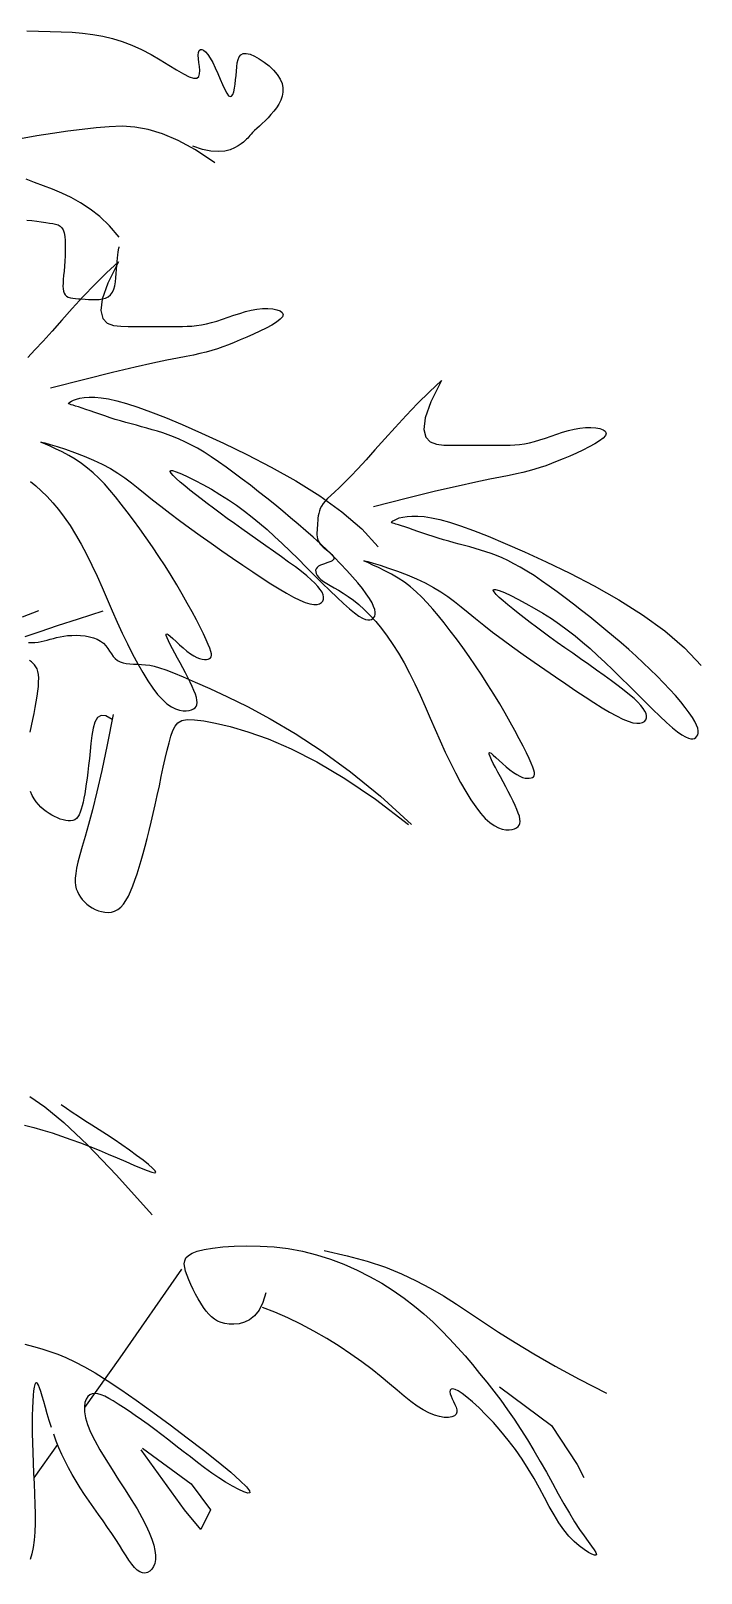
# Model space of a CAD drawing. Extents: x 708 to 987, y 826 to 1497.
# Drawn here: x 897.5 to 986.9, y 1284.4 to 1490.3 of the extents above; entities that cross this region are included whole.
import ezdxf

# ---------------------------------------------------------------- set-up
doc = ezdxf.new("R2010")
doc.units = 0
doc.header["$LTSCALE"] = 0.9
doc.header["$MEASUREMENT"] = 0
doc.layers.add('3', color=3, linetype='CONTINUOUS')
doc.layers.add('7', color=7, linetype='CONTINUOUS')

msp = doc.modelspace()

# ---------------------------------------------------------------- linework, layer by layer
at = {"layer": '3'}
for points in [[(896.93, 1490.33), (898.49, 1490.3), (900.03, 1490.26), (901.52, 1490.21), (902.96, 1490.13), (904.36, 1490.01), (905.73, 1489.85), (907.06, 1489.62), (908.37, 1489.31), (909.67, 1488.92), (910.96, 1488.42), (912.25, 1487.82), (913.51, 1487.15), (914.72, 1486.44), (915.86, 1485.75), (916.9, 1485.12), (917.82, 1484.59), (918.59, 1484.2), (919.19, 1484), (919.61, 1484.02), (919.86, 1484.23), (919.98, 1484.58), (920.01, 1485.03), (919.97, 1485.55), (919.9, 1486.09), (919.84, 1486.61), (919.81, 1487.07), (919.84, 1487.43), (919.94, 1487.69), (920.09, 1487.83), (920.28, 1487.85), (920.52, 1487.76), (920.79, 1487.54), (921.09, 1487.19), (921.4, 1486.7), (921.73, 1486.09), (922.06, 1485.38), (922.4, 1484.63), (922.72, 1483.87), (923.04, 1483.15), (923.34, 1482.51), (923.61, 1482.01), (923.86, 1481.67), (924.07, 1481.55), (924.26, 1481.61), (924.41, 1481.84), (924.54, 1482.19), (924.64, 1482.66), (924.72, 1483.19), (924.79, 1483.77), (924.84, 1484.37), (924.89, 1484.96), (924.93, 1485.52), (925, 1486.04), (925.11, 1486.49), (925.26, 1486.86), (925.48, 1487.13), (925.79, 1487.29), (926.2, 1487.32), (926.71, 1487.2), (927.3, 1486.95), (927.95, 1486.6), (928.61, 1486.15), (929.25, 1485.64), (929.84, 1485.07), (930.35, 1484.48), (930.74, 1483.88), (930.99, 1483.29), (931.11, 1482.71), (931.11, 1482.15), (931, 1481.6), (930.81, 1481.06), (930.55, 1480.55), (930.24, 1480.06), (929.88, 1479.59), (929.5, 1479.14), (929.11, 1478.72), (928.72, 1478.32), (928.33, 1477.95), (927.96, 1477.6), (927.62, 1477.29), (927.31, 1477.01), (927.06, 1476.77), (926.85, 1476.55), (926.69, 1476.36), (926.54, 1476.19), (926.4, 1476.02), (926.25, 1475.85), (926.06, 1475.67), (925.82, 1475.47), (925.52, 1475.23), (925.13, 1474.96), (924.64, 1474.69), (924.05, 1474.45), (923.33, 1474.27), (922.49, 1474.2), (921.5, 1474.26), (920.37, 1474.49), (919.07, 1474.92)], [(922.02, 1472.72), (919.42, 1474.42), (917.11, 1475.69), (915.03, 1476.59), (913.13, 1477.16), (911.35, 1477.48), (909.63, 1477.58), (907.93, 1477.53), (906.17, 1477.38), (904.32, 1477.17), (902.38, 1476.92), (900.35, 1476.63), (898.25, 1476.29), (896.07, 1475.91)], [(909.25, 1462.79), (907.96, 1464.28), (906.66, 1465.52), (905.37, 1466.54), (904.09, 1467.38), (902.83, 1468.08), (901.58, 1468.66), (900.35, 1469.17), (899.15, 1469.64), (897.97, 1470.1), (896.83, 1470.54)], [(896.93, 1465.06), (897.59, 1465.01), (898.24, 1464.92), (898.86, 1464.83), (899.44, 1464.74), (899.94, 1464.67), (900.39, 1464.6), (900.77, 1464.52), (901.1, 1464.41), (901.37, 1464.25), (901.59, 1464.04), (901.76, 1463.75), (901.89, 1463.37), (901.98, 1462.89), (902.03, 1462.32), (902.06, 1461.68), (902.05, 1461), (902.03, 1460.29), (901.99, 1459.59), (901.94, 1458.9), (901.89, 1458.25), (901.84, 1457.66), (901.79, 1457.13), (901.76, 1456.65), (901.75, 1456.23), (901.76, 1455.87), (901.81, 1455.55), (901.9, 1455.29), (902.04, 1455.08), (902.22, 1454.91), (902.46, 1454.79), (902.75, 1454.69), (903.07, 1454.63), (903.44, 1454.58), (903.83, 1454.55), (904.26, 1454.53), (904.71, 1454.5), (905.17, 1454.47), (905.65, 1454.45), (906.13, 1454.44), (906.59, 1454.47), (907.03, 1454.53), (907.44, 1454.64), (907.8, 1454.82), (908.1, 1455.08), (908.34, 1455.42), (908.52, 1455.83), (908.65, 1456.3), (908.74, 1456.81), (908.81, 1457.36), (908.86, 1457.91), (908.89, 1458.47), (908.93, 1459.01), (908.97, 1459.52), (909.03, 1459.99), (909.08, 1460.41), (909.13, 1460.78), (909.18, 1461.08), (909.22, 1461.3), (909.24, 1461.45), (909.25, 1461.49)], [(909.17, 1459.51), (907.55, 1458.01), (905.98, 1456.44), (904.45, 1454.84), (902.98, 1453.25), (901.59, 1451.71), (900.29, 1450.25), (899.09, 1448.91), (898.01, 1447.72), (897.06, 1446.72)], [(909.17, 1459.51), (907.75, 1456.66), (906.99, 1454.51), (906.8, 1452.97), (907.05, 1451.94), (907.66, 1451.32), (908.5, 1451), (909.47, 1450.88), (910.46, 1450.86), (911.4, 1450.86), (912.26, 1450.86), (913.06, 1450.86), (913.81, 1450.86), (914.52, 1450.86), (915.18, 1450.86), (915.83, 1450.86), (916.46, 1450.86), (917.08, 1450.86), (917.69, 1450.87), (918.31, 1450.89), (918.94, 1450.92), (919.57, 1450.98), (920.22, 1451.07), (920.89, 1451.2), (921.58, 1451.37), (922.3, 1451.58), (923.04, 1451.82), (923.79, 1452.08), (924.56, 1452.35), (925.33, 1452.6), (926.11, 1452.84), (926.88, 1453.03), (927.64, 1453.17), (928.39, 1453.24), (929.1, 1453.25), (929.74, 1453.2), (930.29, 1453.1), (930.72, 1452.93), (931, 1452.72), (931.12, 1452.46), (931.04, 1452.16), (930.74, 1451.82), (930.26, 1451.44), (929.62, 1451.04), (928.87, 1450.64), (928.04, 1450.22), (927.16, 1449.82), (926.27, 1449.43), (925.41, 1449.06), (924.6, 1448.72), (923.83, 1448.42), (923.09, 1448.14), (922.35, 1447.89), (921.61, 1447.65), (920.84, 1447.44), (920.03, 1447.23), (919.16, 1447.04), (918.2, 1446.85), (917.05, 1446.63), (915.6, 1446.34), (913.74, 1445.95), (911.37, 1445.42), (908.38, 1444.72), (904.65, 1443.8), (900.07, 1442.64)], [(952.26, 1443.65), (950.65, 1442.14), (949.07, 1440.57), (947.54, 1438.98), (946.08, 1437.39), (944.69, 1435.84), (943.38, 1434.38), (942.19, 1433.04), (941.11, 1431.86), (940.16, 1430.86), (939.33, 1430.02), (938.62, 1429.33), (938.01, 1428.76), (937.5, 1428.29), (937.07, 1427.89), (936.73, 1427.54), (936.45, 1427.21), (936.24, 1426.88), (936.08, 1426.56), (935.96, 1426.23), (935.88, 1425.91), (935.82, 1425.59), (935.78, 1425.26), (935.76, 1424.94), (935.73, 1424.61), (935.7, 1424.29), (935.67, 1423.97), (935.65, 1423.65), (935.63, 1423.34), (935.63, 1423.04), (935.66, 1422.76), (935.71, 1422.49), (935.8, 1422.23), (935.93, 1422), (936.09, 1421.78), (936.28, 1421.58), (936.48, 1421.39), (936.69, 1421.22), (936.91, 1421.05), (937.12, 1420.88), (937.32, 1420.72), (937.5, 1420.56), (937.65, 1420.4), (937.77, 1420.24), (937.85, 1420.09), (937.89, 1419.94), (937.88, 1419.81), (937.81, 1419.68), (937.68, 1419.56), (937.49, 1419.46), (937.24, 1419.37), (936.96, 1419.28), (936.67, 1419.19), (936.37, 1419.09), (936.1, 1418.98), (935.85, 1418.85), (935.66, 1418.7), (935.53, 1418.52), (935.47, 1418.33), (935.48, 1418.11), (935.55, 1417.87), (935.69, 1417.62), (935.9, 1417.36), (936.18, 1417.09), (936.53, 1416.82), (936.94, 1416.55), (937.41, 1416.27), (937.94, 1415.96), (938.52, 1415.63), (939.14, 1415.24), (939.8, 1414.81), (940.5, 1414.3), (941.22, 1413.72), (941.96, 1413.06), (942.71, 1412.31), (943.48, 1411.46), (944.25, 1410.53), (945.02, 1409.52), (945.79, 1408.41), (946.54, 1407.22), (947.28, 1405.94), (948, 1404.57), (948.71, 1403.14), (949.4, 1401.65), (950.08, 1400.12), (950.75, 1398.58), (951.42, 1397.05), (952.09, 1395.53), (952.77, 1394.04), (953.45, 1392.61), (954.13, 1391.25), (954.81, 1389.96), (955.49, 1388.77), (956.17, 1387.68), (956.83, 1386.71), (957.48, 1385.87), (958.11, 1385.17), (958.72, 1384.63), (959.31, 1384.22), (959.86, 1383.93), (960.38, 1383.76), (960.86, 1383.67), (961.3, 1383.66), (961.68, 1383.71), (962.01, 1383.8), (962.27, 1383.93), (962.48, 1384.08), (962.63, 1384.27), (962.72, 1384.5), (962.75, 1384.77), (962.73, 1385.09), (962.65, 1385.46), (962.51, 1385.89), (962.32, 1386.38), (962.09, 1386.92), (961.82, 1387.5), (961.51, 1388.12), (961.18, 1388.76), (960.84, 1389.41), (960.48, 1390.07), (960.13, 1390.72), (959.78, 1391.36), (959.46, 1391.97), (959.17, 1392.53), (958.92, 1393.02), (958.74, 1393.43), (958.63, 1393.74), (958.61, 1393.92), (958.69, 1393.97), (958.88, 1393.87), (959.16, 1393.64), (959.53, 1393.32), (959.95, 1392.93), (960.41, 1392.51), (960.9, 1392.07), (961.39, 1391.66), (961.86, 1391.3), (962.31, 1391.02), (962.71, 1390.8), (963.09, 1390.66), (963.42, 1390.57), (963.72, 1390.53), (963.98, 1390.54), (964.21, 1390.58), (964.39, 1390.65), (964.53, 1390.75), (964.63, 1390.87), (964.67, 1391.05), (964.66, 1391.29), (964.59, 1391.61), (964.45, 1392.02), (964.24, 1392.54), (963.96, 1393.18), (963.59, 1393.94), (963.15, 1394.83), (962.64, 1395.82), (962.07, 1396.9), (961.44, 1398.05), (960.76, 1399.25), (960.03, 1400.49), (959.26, 1401.76), (958.46, 1403.03), (957.64, 1404.3), (956.79, 1405.55), (955.94, 1406.78), (955.09, 1407.98), (954.25, 1409.14), (953.42, 1410.24), (952.62, 1411.27), (951.85, 1412.24), (951.11, 1413.13), (950.37, 1413.96), (949.64, 1414.73), (948.89, 1415.43), (948.13, 1416.09), (947.33, 1416.7), (946.49, 1417.26), (945.6, 1417.78), (944.71, 1418.25), (943.87, 1418.66), (943.11, 1419.01), (942.5, 1419.28), (942.08, 1419.47), (941.9, 1419.57), (942.01, 1419.56), (942.44, 1419.46), (943.15, 1419.25), (944.09, 1418.97), (945.19, 1418.6), (946.4, 1418.17), (947.66, 1417.69), (948.91, 1417.16), (950.1, 1416.61), (951.18, 1416.03), (952.17, 1415.43), (953.1, 1414.79), (953.99, 1414.12), (954.89, 1413.41), (955.82, 1412.65), (956.81, 1411.85), (957.89, 1410.98), (959.09, 1410.06), (960.38, 1409.1), (961.74, 1408.1), (963.16, 1407.08), (964.61, 1406.06), (966.05, 1405.05), (967.48, 1404.07), (968.86, 1403.13), (970.18, 1402.23), (971.43, 1401.41), (972.6, 1400.65), (973.69, 1399.96), (974.7, 1399.36), (975.62, 1398.86), (976.44, 1398.45), (977.17, 1398.15), (977.79, 1397.96), (978.32, 1397.88), (978.75, 1397.88), (979.1, 1397.97), (979.35, 1398.12), (979.52, 1398.33), (979.61, 1398.59), (979.62, 1398.87), (979.56, 1399.18), (979.41, 1399.51), (979.19, 1399.87), (978.87, 1400.27), (978.47, 1400.7), (977.97, 1401.17), (977.37, 1401.69), (976.66, 1402.26), (975.85, 1402.88), (974.95, 1403.55), (973.98, 1404.25), (972.96, 1404.97), (971.91, 1405.72), (970.83, 1406.47), (969.77, 1407.22), (968.72, 1407.96), (967.71, 1408.68), (966.74, 1409.38), (965.82, 1410.06), (964.93, 1410.71), (964.08, 1411.35), (963.28, 1411.97), (962.51, 1412.57), (961.79, 1413.15), (961.11, 1413.7), (960.5, 1414.22), (959.97, 1414.69), (959.55, 1415.09), (959.27, 1415.42), (959.15, 1415.64), (959.21, 1415.76), (959.48, 1415.74), (959.97, 1415.59), (960.65, 1415.32), (961.5, 1414.93), (962.47, 1414.45), (963.53, 1413.88), (964.65, 1413.25), (965.79, 1412.57), (966.92, 1411.85), (968, 1411.11), (969.05, 1410.34), (970.08, 1409.55), (971.08, 1408.72), (972.08, 1407.86), (973.09, 1406.95), (974.1, 1406), (975.14, 1405), (976.21, 1403.95), (977.3, 1402.87), (978.38, 1401.79), (979.44, 1400.74), (980.46, 1399.73), (981.42, 1398.81), (982.3, 1397.98), (983.09, 1397.29), (983.76, 1396.74), (984.33, 1396.33), (984.81, 1396.05), (985.21, 1395.88), (985.53, 1395.8), (985.8, 1395.81), (986.01, 1395.87), (986.19, 1395.99), (986.34, 1396.14), (986.45, 1396.33), (986.51, 1396.57), (986.51, 1396.86), (986.45, 1397.21), (986.31, 1397.62), (986.08, 1398.1), (985.76, 1398.66), (985.32, 1399.29), (984.8, 1399.99), (984.18, 1400.76), (983.48, 1401.57), (982.72, 1402.41), (981.9, 1403.29), (981.03, 1404.18), (980.13, 1405.07), (979.19, 1405.96), (978.23, 1406.84), (977.25, 1407.72), (976.25, 1408.6), (975.22, 1409.47), (974.18, 1410.33), (973.12, 1411.2), (972.04, 1412.07), (970.95, 1412.93), (969.86, 1413.78), (968.77, 1414.62), (967.69, 1415.43), (966.63, 1416.2), (965.61, 1416.92), (964.61, 1417.59), (963.67, 1418.19), (962.77, 1418.73), (961.93, 1419.19), (961.12, 1419.6), (960.35, 1419.95), (959.6, 1420.26), (958.88, 1420.54), (958.16, 1420.78), (957.46, 1421.01), (956.76, 1421.22), (956.05, 1421.42), (955.35, 1421.61), (954.64, 1421.8), (953.94, 1421.99), (953.24, 1422.18), (952.53, 1422.38), (951.83, 1422.59), (951.13, 1422.82), (950.43, 1423.04), (949.76, 1423.28), (949.1, 1423.5), (948.49, 1423.72), (947.91, 1423.92), (947.39, 1424.1), (946.92, 1424.25), (946.52, 1424.37), (946.19, 1424.46), (945.93, 1424.54), (945.75, 1424.6), (945.64, 1424.66), (945.6, 1424.73), (945.64, 1424.8), (945.77, 1424.9), (945.97, 1425.02), (946.26, 1425.15), (946.63, 1425.29), (947.1, 1425.4), (947.66, 1425.5), (948.32, 1425.55), (949.09, 1425.55), (949.95, 1425.48), (950.93, 1425.33), (952.05, 1425.08), (953.34, 1424.72), (954.82, 1424.24), (956.53, 1423.61), (958.5, 1422.84), (960.76, 1421.89), (963.34, 1420.75), (966.25, 1419.43), (969.39, 1417.91), (972.65, 1416.22), (975.93, 1414.37), (979.1, 1412.37), (982.07, 1410.22), (984.71, 1407.96), (986.91, 1405.58)], [(952.26, 1443.65), (950.84, 1440.79), (950.09, 1438.64), (949.89, 1437.11), (950.15, 1436.08), (950.75, 1435.45), (951.59, 1435.13), (952.56, 1435.01), (953.56, 1434.99), (954.5, 1434.99), (955.36, 1434.99), (956.16, 1434.99), (956.91, 1434.99), (957.61, 1434.99), (958.28, 1434.99), (958.93, 1434.99), (959.55, 1434.99), (960.17, 1435), (960.79, 1435), (961.41, 1435.02), (962.03, 1435.06), (962.67, 1435.12), (963.32, 1435.21), (963.99, 1435.33), (964.68, 1435.5), (965.39, 1435.71), (966.13, 1435.95), (966.89, 1436.22), (967.66, 1436.48), (968.43, 1436.74), (969.21, 1436.97), (969.98, 1437.16), (970.74, 1437.3), (971.49, 1437.38), (972.2, 1437.39), (972.84, 1437.34), (973.39, 1437.23), (973.82, 1437.07), (974.1, 1436.86), (974.22, 1436.6), (974.13, 1436.29), (973.84, 1435.95), (973.36, 1435.57), (972.72, 1435.18), (971.97, 1434.77), (971.14, 1434.36), (970.26, 1433.95), (969.37, 1433.56), (968.5, 1433.19), (967.69, 1432.86), (966.92, 1432.55), (966.18, 1432.27), (965.45, 1432.02), (964.71, 1431.79), (963.94, 1431.57), (963.13, 1431.37), (962.26, 1431.17), (961.3, 1430.98), (960.14, 1430.76), (958.7, 1430.47), (956.84, 1430.08), (954.47, 1429.55), (951.47, 1428.85), (947.74, 1427.94), (943.17, 1426.77)], [(897.4, 1430.17), (898.12, 1429.59), (898.86, 1428.93), (899.62, 1428.17), (900.38, 1427.33), (901.15, 1426.4), (901.92, 1425.38), (902.69, 1424.28), (903.44, 1423.09), (904.18, 1421.8), (904.91, 1420.44), (905.61, 1419), (906.3, 1417.51), (906.98, 1415.99), (907.66, 1414.45), (908.33, 1412.91), (909, 1411.39), (909.67, 1409.91), (910.35, 1408.48), (911.03, 1407.11), (911.72, 1405.83), (912.4, 1404.64), (913.07, 1403.55), (913.73, 1402.58), (914.38, 1401.74), (915.01, 1401.04), (915.62, 1400.49), (916.21, 1400.09), (916.77, 1399.8), (917.29, 1399.62), (917.77, 1399.54), (918.2, 1399.53), (918.58, 1399.58), (918.91, 1399.67), (919.18, 1399.79), (919.39, 1399.95), (919.53, 1400.13), (919.62, 1400.36), (919.66, 1400.64), (919.63, 1400.96), (919.55, 1401.33), (919.42, 1401.76), (919.23, 1402.25), (918.99, 1402.79), (918.72, 1403.37), (918.41, 1403.99), (918.09, 1404.63), (917.74, 1405.28), (917.39, 1405.94), (917.03, 1406.59), (916.69, 1407.23), (916.36, 1407.84), (916.07, 1408.4), (915.82, 1408.89), (915.64, 1409.3), (915.53, 1409.6), (915.51, 1409.79), (915.59, 1409.84), (915.78, 1409.74), (916.07, 1409.51), (916.43, 1409.19), (916.85, 1408.8), (917.32, 1408.37), (917.8, 1407.94), (918.29, 1407.53), (918.77, 1407.17), (919.21, 1406.88), (919.62, 1406.67), (919.99, 1406.53), (920.33, 1406.44), (920.63, 1406.4), (920.89, 1406.41), (921.11, 1406.45), (921.29, 1406.52), (921.43, 1406.61), (921.53, 1406.74), (921.57, 1406.92), (921.56, 1407.16), (921.49, 1407.48), (921.35, 1407.89), (921.14, 1408.41), (920.86, 1409.04), (920.49, 1409.81), (920.06, 1410.7), (919.55, 1411.69), (918.97, 1412.77), (918.34, 1413.91), (917.66, 1415.12), (916.93, 1416.36), (916.17, 1417.62), (915.37, 1418.9), (914.54, 1420.16), (913.7, 1421.42), (912.85, 1422.65), (912, 1423.85), (911.15, 1425), (910.33, 1426.1), (909.53, 1427.14), (908.76, 1428.1), (908.01, 1429), (907.27, 1429.83), (906.54, 1430.59), (905.79, 1431.3), (905.03, 1431.96), (904.23, 1432.56), (903.39, 1433.12), (902.51, 1433.64), (901.62, 1434.11), (900.77, 1434.53), (900.02, 1434.87), (899.4, 1435.15), (898.98, 1435.33), (898.81, 1435.43), (898.91, 1435.43), (899.35, 1435.33), (900.06, 1435.12), (900.99, 1434.83), (902.09, 1434.47), (903.3, 1434.04), (904.56, 1433.56), (905.81, 1433.03), (907, 1432.48), (908.08, 1431.9), (909.07, 1431.29), (910, 1430.66), (910.9, 1429.99), (911.8, 1429.28), (912.72, 1428.52), (913.71, 1427.71), (914.8, 1426.85), (915.99, 1425.93), (917.28, 1424.96), (918.65, 1423.97), (920.07, 1422.95), (921.51, 1421.93), (922.96, 1420.92), (924.38, 1419.94), (925.77, 1418.99), (927.09, 1418.1), (928.33, 1417.27), (929.5, 1416.51), (930.6, 1415.83), (931.6, 1415.23), (932.52, 1414.72), (933.34, 1414.32), (934.07, 1414.02), (934.7, 1413.83), (935.22, 1413.75), (935.66, 1413.75), (936, 1413.84), (936.25, 1413.99), (936.42, 1414.2), (936.51, 1414.45), (936.52, 1414.74), (936.46, 1415.05), (936.32, 1415.38), (936.09, 1415.74), (935.77, 1416.14), (935.37, 1416.57), (934.87, 1417.04), (934.27, 1417.56), (933.56, 1418.13), (932.76, 1418.75), (931.86, 1419.41), (930.89, 1420.11), (929.86, 1420.84), (928.81, 1421.58), (927.74, 1422.34), (926.67, 1423.08), (925.62, 1423.82), (924.62, 1424.54), (923.65, 1425.24), (922.72, 1425.92), (921.83, 1426.58), (920.99, 1427.22), (920.18, 1427.84), (919.42, 1428.44), (918.69, 1429.01), (918.01, 1429.57), (917.4, 1430.09), (916.87, 1430.56), (916.46, 1430.96), (916.18, 1431.28), (916.05, 1431.51), (916.12, 1431.62), (916.38, 1431.61), (916.87, 1431.46), (917.56, 1431.18), (918.4, 1430.8), (919.37, 1430.31), (920.43, 1429.75), (921.55, 1429.12), (922.69, 1428.43), (923.82, 1427.72), (924.91, 1426.98), (925.96, 1426.21), (926.98, 1425.42), (927.99, 1424.59), (928.99, 1423.73), (929.99, 1422.82), (931.01, 1421.87), (932.05, 1420.87), (933.12, 1419.82), (934.2, 1418.74), (935.28, 1417.66), (936.34, 1416.6), (937.36, 1415.6), (938.32, 1414.67), (939.2, 1413.85), (939.99, 1413.15), (940.66, 1412.61), (941.23, 1412.2), (941.71, 1411.92), (942.11, 1411.75), (942.43, 1411.67), (942.7, 1411.67), (942.91, 1411.74), (943.09, 1411.85), (943.24, 1412.01), (943.35, 1412.2), (943.41, 1412.44), (943.42, 1412.73), (943.35, 1413.08), (943.21, 1413.49), (942.99, 1413.97), (942.66, 1414.52), (942.23, 1415.16), (941.7, 1415.86), (941.08, 1416.62), (940.39, 1417.43), (939.62, 1418.28), (938.8, 1419.16), (937.93, 1420.05), (937.03, 1420.94), (936.1, 1421.83), (935.14, 1422.71), (934.15, 1423.59), (933.15, 1424.46), (932.12, 1425.33), (931.08, 1426.2), (930.02, 1427.07), (928.94, 1427.93), (927.86, 1428.8), (926.76, 1429.65), (925.67, 1430.49), (924.59, 1431.29), (923.54, 1432.07), (922.51, 1432.79), (921.52, 1433.46), (920.57, 1434.06), (919.68, 1434.59), (918.83, 1435.06), (918.02, 1435.46), (917.25, 1435.82), (916.5, 1436.13), (915.78, 1436.4), (915.07, 1436.65), (914.36, 1436.87), (913.66, 1437.08), (912.96, 1437.28), (912.25, 1437.48), (911.55, 1437.67), (910.84, 1437.86), (910.14, 1438.05), (909.44, 1438.25), (908.73, 1438.46), (908.03, 1438.68), (907.34, 1438.91), (906.66, 1439.14), (906.01, 1439.37), (905.39, 1439.59), (904.81, 1439.79), (904.29, 1439.97), (903.82, 1440.12), (903.42, 1440.24), (903.09, 1440.33), (902.84, 1440.41), (902.65, 1440.47), (902.54, 1440.53), (902.5, 1440.59), (902.55, 1440.67), (902.67, 1440.77), (902.87, 1440.89), (903.16, 1441.02), (903.54, 1441.15), (904, 1441.27), (904.57, 1441.36), (905.23, 1441.42), (905.99, 1441.41), (906.86, 1441.34), (907.83, 1441.19), (908.95, 1440.95), (910.24, 1440.59), (911.72, 1440.1), (913.44, 1439.48), (915.41, 1438.7), (917.67, 1437.75), (920.25, 1436.62), (923.15, 1435.29), (926.29, 1433.78), (929.55, 1432.09), (932.83, 1430.24), (936.01, 1428.23), (938.97, 1426.09), (941.61, 1423.82), (943.81, 1421.44)], [(898.47, 1412.9), (896.3, 1412.06)], [(896.72, 1409.47), (898.69, 1410.14), (901.04, 1410.93), (903.83, 1411.84), (907.13, 1412.9)], [(897.17, 1408.65), (897.59, 1408.65), (898.01, 1408.67), (898.43, 1408.72), (898.83, 1408.79), (899.24, 1408.88), (899.64, 1408.98), (900.05, 1409.1), (900.47, 1409.21), (900.9, 1409.32), (901.36, 1409.43), (901.85, 1409.51), (902.37, 1409.58), (902.93, 1409.62), (903.52, 1409.63), (904.11, 1409.61), (904.71, 1409.55), (905.29, 1409.44), (905.83, 1409.3), (906.33, 1409.1), (906.77, 1408.86), (907.15, 1408.57), (907.46, 1408.23), (907.73, 1407.87), (907.97, 1407.51), (908.21, 1407.15), (908.45, 1406.81), (908.71, 1406.51), (909.01, 1406.26), (909.36, 1406.08), (909.76, 1405.95), (910.2, 1405.87), (910.67, 1405.81), (911.17, 1405.78), (911.69, 1405.76), (912.23, 1405.73), (912.77, 1405.69), (913.32, 1405.62), (913.92, 1405.5), (914.61, 1405.3), (915.46, 1405.02), (916.51, 1404.62), (917.81, 1404.09), (919.41, 1403.39), (921.36, 1402.52), (923.69, 1401.43), (926.39, 1400.1), (929.41, 1398.48), (932.73, 1396.51), (936.32, 1394.16), (940.13, 1391.38), (944.13, 1388.13), (948.28, 1384.35)], [(897.38, 1396.68), (897.55, 1397.53), (897.73, 1398.38), (897.9, 1399.2), (898.05, 1400), (898.19, 1400.76), (898.31, 1401.49), (898.4, 1402.17), (898.47, 1402.81), (898.5, 1403.4), (898.51, 1403.92), (898.47, 1404.39), (898.4, 1404.79), (898.29, 1405.13), (898.14, 1405.42), (897.97, 1405.67), (897.77, 1405.88), (897.54, 1406.07), (897.29, 1406.25)], [(908.31, 1398.37), (907.48, 1398.87), (906.84, 1398.93), (906.36, 1398.63), (906.01, 1398.03), (905.76, 1397.21), (905.59, 1396.25), (905.46, 1395.2), (905.37, 1394.15), (905.27, 1393.16), (905.17, 1392.23), (905.07, 1391.36), (904.97, 1390.56), (904.86, 1389.81), (904.75, 1389.11), (904.65, 1388.47), (904.54, 1387.88), (904.43, 1387.34), (904.31, 1386.84), (904.19, 1386.4), (904.06, 1386), (903.91, 1385.67), (903.73, 1385.38), (903.54, 1385.16), (903.31, 1384.99), (903.05, 1384.89), (902.76, 1384.84), (902.45, 1384.84), (902.11, 1384.89), (901.76, 1384.97), (901.39, 1385.1), (901.02, 1385.25), (900.64, 1385.43), (900.26, 1385.63), (899.89, 1385.85), (899.52, 1386.1), (899.16, 1386.37), (898.81, 1386.68), (898.49, 1387.02), (898.18, 1387.39), (897.9, 1387.81), (897.64, 1388.26), (897.41, 1388.75)], [(908.43, 1399.05), (907.65, 1395.01), (906.93, 1391.58), (906.28, 1388.71), (905.69, 1386.33), (905.16, 1384.36), (904.7, 1382.75), (904.32, 1381.42), (904, 1380.31), (903.75, 1379.35), (903.56, 1378.53), (903.45, 1377.82), (903.39, 1377.21), (903.38, 1376.68), (903.43, 1376.21), (903.53, 1375.79), (903.67, 1375.41), (903.85, 1375.03), (904.07, 1374.68), (904.33, 1374.34), (904.62, 1374.03), (904.94, 1373.73), (905.28, 1373.47), (905.66, 1373.23), (906.05, 1373.03), (906.47, 1372.86), (906.9, 1372.73), (907.34, 1372.65), (907.78, 1372.63), (908.21, 1372.68), (908.64, 1372.8), (909.05, 1373.01), (909.45, 1373.31), (909.81, 1373.72), (910.15, 1374.21), (910.48, 1374.79), (910.78, 1375.44), (911.07, 1376.16), (911.35, 1376.94), (911.63, 1377.78), (911.9, 1378.65), (912.17, 1379.56), (912.44, 1380.5), (912.71, 1381.49), (912.98, 1382.51), (913.25, 1383.57), (913.52, 1384.67), (913.79, 1385.82), (914.07, 1387.01), (914.34, 1388.25), (914.61, 1389.51), (914.87, 1390.77), (915.14, 1392), (915.4, 1393.18), (915.66, 1394.28), (915.91, 1395.29), (916.16, 1396.17), (916.41, 1396.91), (916.7, 1397.5), (917.08, 1397.93), (917.61, 1398.23), (918.32, 1398.37), (919.28, 1398.36), (920.53, 1398.21), (922.11, 1397.9), (924.08, 1397.44), (926.42, 1396.76), (929.14, 1395.79), (932.21, 1394.48), (935.62, 1392.74), (939.38, 1390.52), (943.45, 1387.74), (947.85, 1384.35)], [(896.63, 1344.21), (897.84, 1343.91), (899.07, 1343.56), (900.31, 1343.18), (901.56, 1342.77), (902.82, 1342.33), (904.08, 1341.87), (905.33, 1341.38), (906.57, 1340.88), (907.8, 1340.37), (909, 1339.86), (910.15, 1339.36), (911.22, 1338.9), (912.17, 1338.5), (912.97, 1338.18), (913.59, 1337.96), (913.99, 1337.87), (914.15, 1337.92), (914.05, 1338.14), (913.7, 1338.5), (913.15, 1338.98), (912.43, 1339.55), (911.58, 1340.19), (910.63, 1340.88), (909.62, 1341.58), (908.59, 1342.29), (907.57, 1342.96), (906.57, 1343.61), (905.61, 1344.22), (904.68, 1344.81), (903.8, 1345.38), (902.97, 1345.92), (902.21, 1346.44), (901.52, 1346.94)], [(897.31, 1348.05), (899.32, 1346.67), (901.86, 1344.58), (905.01, 1341.6), (908.91, 1337.54), (913.65, 1332.23)], [(928.81, 1321.84), (928.41, 1320.54), (927.91, 1319.53), (927.31, 1318.77), (926.65, 1318.24), (925.96, 1317.9), (925.26, 1317.71), (924.57, 1317.64), (923.93, 1317.66), (923.36, 1317.74), (922.84, 1317.88), (922.38, 1318.07), (921.96, 1318.32), (921.57, 1318.63), (921.21, 1318.99), (920.85, 1319.41), (920.5, 1319.9), (920.15, 1320.44), (919.8, 1321.03), (919.45, 1321.65), (919.12, 1322.29), (918.82, 1322.93), (918.55, 1323.56), (918.31, 1324.16), (918.12, 1324.73), (917.99, 1325.24), (917.94, 1325.71), (917.99, 1326.12), (918.16, 1326.5), (918.48, 1326.83), (918.97, 1327.12), (919.67, 1327.38), (920.58, 1327.61), (921.72, 1327.81), (923.08, 1327.97), (924.61, 1328.08), (926.28, 1328.13), (928.06, 1328.09), (929.92, 1327.97), (931.81, 1327.74), (933.71, 1327.4), (935.59, 1326.93), (937.44, 1326.35), (939.24, 1325.66), (940.99, 1324.88), (942.67, 1324.03), (944.29, 1323.11), (945.83, 1322.14), (947.29, 1321.12), (948.65, 1320.08), (949.92, 1319.02), (951.13, 1317.93), (952.27, 1316.82), (953.35, 1315.7), (954.39, 1314.56), (955.4, 1313.41), (956.38, 1312.26), (957.35, 1311.09), (958.3, 1309.91), (959.24, 1308.71), (960.17, 1307.49), (961.08, 1306.23), (961.98, 1304.95), (962.87, 1303.61), (963.74, 1302.23), (964.6, 1300.8), (965.45, 1299.34), (966.27, 1297.88), (967.07, 1296.43), (967.85, 1295.02), (968.61, 1293.68), (969.33, 1292.42), (970.02, 1291.27), (970.68, 1290.26), (971.29, 1289.38), (971.83, 1288.63), (972.28, 1288.01), (972.63, 1287.52), (972.87, 1287.16), (972.96, 1286.92), (972.91, 1286.8), (972.7, 1286.81), (972.34, 1286.94), (971.86, 1287.19), (971.29, 1287.55), (970.65, 1288.04), (969.97, 1288.64), (969.27, 1289.36), (968.58, 1290.19), (967.92, 1291.14), (967.28, 1292.19), (966.64, 1293.31), (965.99, 1294.51), (965.32, 1295.76), (964.61, 1297.04), (963.85, 1298.34), (963.02, 1299.64), (962.12, 1300.93), (961.16, 1302.18), (960.17, 1303.38), (959.18, 1304.51), (958.2, 1305.55), (957.28, 1306.48), (956.42, 1307.28), (955.66, 1307.93), (955.01, 1308.42), (954.49, 1308.75), (954.07, 1308.94), (953.75, 1309.01), (953.54, 1308.97), (953.42, 1308.84), (953.38, 1308.63), (953.42, 1308.36), (953.54, 1308.04), (953.7, 1307.69), (953.88, 1307.32), (954.06, 1306.94), (954.21, 1306.57), (954.3, 1306.21), (954.31, 1305.89), (954.22, 1305.62), (953.99, 1305.41), (953.64, 1305.27), (953.18, 1305.2), (952.64, 1305.21), (952.01, 1305.31), (951.32, 1305.5), (950.58, 1305.8), (949.81, 1306.2), (949.01, 1306.71), (948.18, 1307.33), (947.3, 1308.05), (946.36, 1308.84), (945.33, 1309.7), (944.22, 1310.63), (943, 1311.6), (941.65, 1312.62), (940.18, 1313.65), (938.6, 1314.7), (936.94, 1315.72), (935.23, 1316.72), (933.49, 1317.65), (931.75, 1318.51), (930.03, 1319.26), (928.37, 1319.9)], [(936.6, 1327.47), (939.66, 1326.79), (942.36, 1326.05), (944.77, 1325.25), (946.93, 1324.39), (948.9, 1323.46), (950.75, 1322.48), (952.51, 1321.44), (954.25, 1320.33), (956.02, 1319.16), (957.88, 1317.92), (959.89, 1316.6), (962.11, 1315.19), (964.6, 1313.68), (967.42, 1312.06), (970.63, 1310.31), (974.28, 1308.43)], [(896.68, 1314.97), (897.82, 1314.66), (898.92, 1314.35), (899.99, 1314.01), (901.05, 1313.63), (902.15, 1313.19), (903.32, 1312.64), (904.6, 1311.97), (906.03, 1311.15), (907.63, 1310.15), (909.46, 1308.94), (911.52, 1307.51), (913.75, 1305.91), (916.05, 1304.22), (918.33, 1302.49), (920.5, 1300.82), (922.46, 1299.26), (924.13, 1297.88), (925.41, 1296.75), (926.24, 1295.94), (926.64, 1295.41), (926.68, 1295.15), (926.41, 1295.1), (925.9, 1295.26), (925.2, 1295.57), (924.37, 1296.01), (923.46, 1296.54), (922.54, 1297.13), (921.6, 1297.78), (920.65, 1298.47), (919.7, 1299.19), (918.75, 1299.93), (917.79, 1300.67), (916.83, 1301.42), (915.88, 1302.16), (914.94, 1302.88), (914.01, 1303.58), (913.1, 1304.24), (912.22, 1304.87), (911.37, 1305.47), (910.57, 1306.02), (909.81, 1306.53), (909.1, 1306.99), (908.45, 1307.4), (907.86, 1307.74), (907.33, 1308.02), (906.84, 1308.23), (906.41, 1308.36), (906.01, 1308.4), (905.66, 1308.36), (905.35, 1308.22), (905.07, 1307.98), (904.84, 1307.63), (904.68, 1307.18), (904.6, 1306.62), (904.61, 1305.95), (904.75, 1305.17), (905.01, 1304.26), (905.42, 1303.24), (905.98, 1302.11), (906.67, 1300.87), (907.46, 1299.57), (908.3, 1298.23), (909.18, 1296.88), (910.05, 1295.54), (910.87, 1294.24), (911.63, 1293), (912.28, 1291.86), (912.82, 1290.81), (913.26, 1289.85), (913.61, 1288.97), (913.86, 1288.17), (914.02, 1287.45), (914.09, 1286.8), (914.08, 1286.23), (913.99, 1285.72), (913.82, 1285.29), (913.6, 1284.94), (913.33, 1284.67), (913.02, 1284.49), (912.69, 1284.41), (912.34, 1284.44), (911.99, 1284.57), (911.64, 1284.81), (911.29, 1285.16), (910.93, 1285.61), (910.56, 1286.14), (910.17, 1286.74), (909.75, 1287.41), (909.3, 1288.13), (908.81, 1288.89), (908.27, 1289.7), (907.7, 1290.52), (907.1, 1291.38), (906.48, 1292.25), (905.86, 1293.13), (905.24, 1294.03), (904.63, 1294.92), (904.05, 1295.82), (903.49, 1296.71), (902.98, 1297.59), (902.49, 1298.47), (902.03, 1299.36), (901.61, 1300.25), (901.21, 1301.14), (900.85, 1302.04), (900.51, 1302.95)], [(900.2, 1303.88), (899.91, 1304.8), (899.65, 1305.69), (899.41, 1306.54), (899.19, 1307.33), (898.99, 1308.04), (898.8, 1308.66), (898.63, 1309.16), (898.48, 1309.52), (898.33, 1309.75), (898.21, 1309.84), (898.09, 1309.79), (897.99, 1309.59), (897.9, 1309.26), (897.83, 1308.77), (897.77, 1308.15), (897.72, 1307.37), (897.68, 1306.46), (897.66, 1305.44), (897.66, 1304.32), (897.66, 1303.11), (897.68, 1301.83), (897.72, 1300.5), (897.77, 1299.13), (897.83, 1297.75), (897.89, 1296.36), (897.95, 1294.98), (898, 1293.63), (898.03, 1292.32), (898.03, 1291.07), (897.99, 1289.9), (897.91, 1288.82), (897.78, 1287.85), (897.6, 1286.99), (897.38, 1286.24)], [(959.99, 1309.3), (966.92, 1304.11), (970.38, 1298.92), (971.25, 1297.19)], [(912.34, 1301.08), (918.84, 1296.32), (921.44, 1292.86), (920.14, 1290.26), (917.97, 1292.86), (912.18, 1300.89)]]:
    msp.add_lwpolyline(points, dxfattribs=at)
at = {"layer": '7'}
for points in [[(917.58, 1325.02), (909.34, 1313.18)], [(909.34, 1313.18), (904.6, 1306.55)], [(901.04, 1301.57), (897.85, 1297.12)]]:
    msp.add_lwpolyline(points, dxfattribs=at)

doc.saveas('drawing.dxf')
